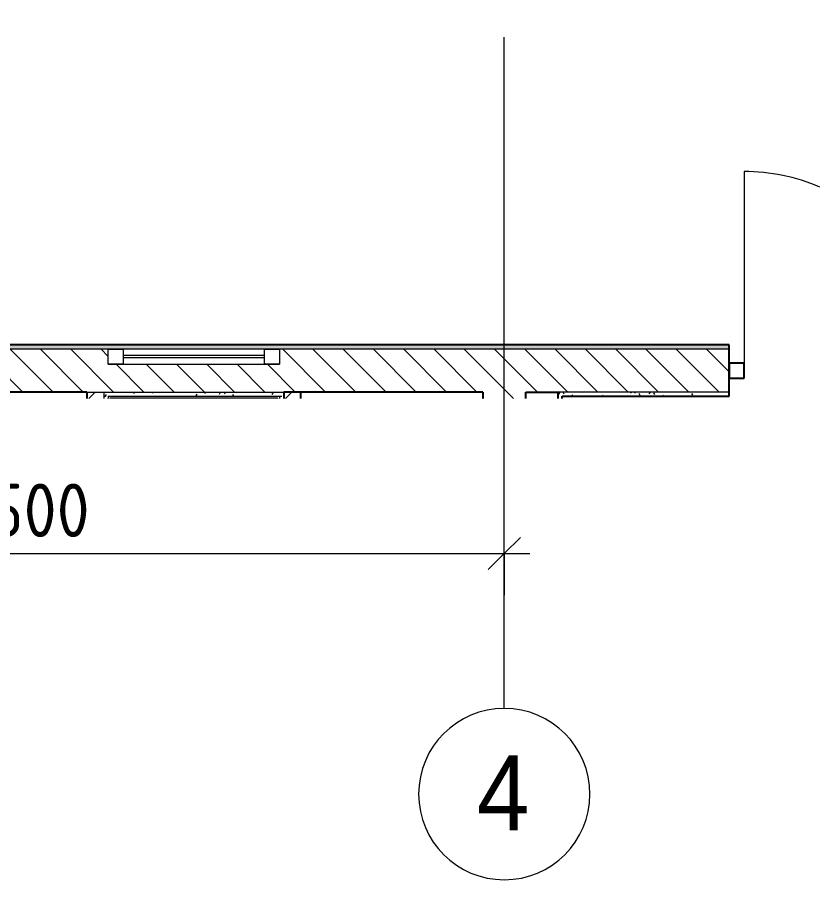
# Model space of a CAD drawing. Header units: millimetres. Extents: x -2711 to 60377, y -1987 to 15400.
# Drawn here: x 10235 to 13984, y 5422 to 9450 of the extents above; entities that cross this region are included whole.
import ezdxf

# ---------------------------------------------------------------- set-up
doc = ezdxf.new("R2010")
doc.units = ezdxf.units.MM
doc.linetypes.add('Осевая', pattern=[3175, 635, -476.25, 1587.5, -476.25])
for name, color, linetype, lineweight in [('A-ANNO-DIMS', 7, 'Continuous', 9), ('A-ANNO-DIMS-100', 7, 'Continuous', 9), ('A-DOOR', 7, 'Continuous', 9), ('A-GLAZ', 7, 'Continuous', 9), ('A-GLAZ-1', 7, 'Continuous', 13), ('A-GLAZ-CWMG', 7, 'Continuous', 9), ('A-GLAZ-CWMG-1', 7, 'Continuous', 25), ('A-WALL', 7, 'Continuous', 9), ('I-WALL', 7, 'Continuous', 9), ('P-SANR-FIXT', 7, 'Continuous', 9), ('Оси', 7, 'Continuous', 9), ('Оси-1', 7, 'Continuous', 20), ('Оси-2', 7, 'Осевая', 9)]:
    doc.layers.add(name, color=color, linetype=linetype, lineweight=lineweight)
for name, color, linetype, lineweight, true_color in [('A-WALL-1', 7, 'Continuous', 25, 0x3c3c3c), ('A-WALL-FNSH-2', 7, 'Continuous', 13, 0x3c3c3c), ('I-FURN-1', 7, 'Continuous', 9, 0xf0f0f0)]:
    doc.layers.add(name, color=color, linetype=linetype, lineweight=lineweight, true_color=true_color)
doc.styles.add('Arial', font='arial.ttf', dxfattribs={"width": 0.9, "height": 350})
doc.styles.add('ISOCPEUR', font='isocpeur.ttf', dxfattribs={"width": 0.9, "height": 250})
doc.dimstyles.new('ISO-2_5_0_9К_БОЛЬШОЙ', dxfattribs={"dimscale": 304.8, "dimtxt": 248.995294, "dimasz": 0.492126, "dimexe": 0.393701, "dimexo": 0.984252, "dimgap": 0, "dimtad": 1, "dimdec": 0, "dimrnd": 10, "dimzin": 0, "dimdsep": 46, "dimtxsty": 'ISOCPEUR', "dimblk1": 'OBLIQUE', "dimblk2": 'OBLIQUE', "dimsah": 1, "dimcen": 0.09, "dimdle": 0.393701, "dimazin": 0, "dimtfac": 1, "dimtdec": 4, "dimtix": 1, "dimtmove": 0, "dimatfit": 3, "dimfxl": 1, "dimtvp": 1, "dimtolj": 1, "dimtzin": 0, "dimarcsym": 2})
pattern_1 = [(135, (0, 0), (-70.7107, -70.7107), [])]
pattern_2 = [(45, (0, 0), (-35.35534, 35.35534), [])]
pattern_3 = [(0, (0, 0), (121.92, 30.48), [10.058, -81.382, 10.058, -81.382, -487.68]), (0, (0, 0), (121.92, 30.48), [-182.88, 10.058, -172.822, 10.058, -81.382, -213.36]), (0, (0, 0), (121.92, 30.48), [-457.2, 10.058, -50.902, 10.058, -142.342]), (120, (45.72, 15.24), (-87.356454, 90.34582), [10.058, -81.382, 10.058, -81.382, -487.68]), (120, (45.72, 15.24), (-87.356454, 90.34582), [-182.88, 10.058, -172.822, 10.058, -81.382, -213.36]), (120, (45.72, 15.24), (-87.356454, 90.34582), [-457.2, 10.058, -50.902, 10.058, -142.342]), (240, (60.96, 76.2), (-34.563546, -120.82582), [10.058, -81.382, 10.058, -81.382, -487.68]), (240, (60.96, 76.2), (-34.563546, -120.82582), [-182.88, 10.058, -172.822, 10.058, -81.382, -213.36]), (240, (60.96, 76.2), (-34.563546, -120.82582), [-457.2, 10.058, -50.902, 10.058, -142.342])]

# ---------------------------------------------------------------- blocks, each defined once
blk = doc.blocks.new('120_Окно_СКБ_1Ст - 120_Окно_СКБ_1Ст 400х800 EI30-24230873-План разверток пом_ 2_58_ Этаж 2')
at = {"layer": 'A-GLAZ'}
for p, q in [((400, 100), (-400, 100)), ((330, 70), (-330, 70)), ((330, 60), (-330, 60)), ((-400, 30), (400, 30))]:
    blk.add_line(p, q, dxfattribs=at)
at = {"layer": 'A-GLAZ-1'}
for p, q in [((-400, 30), (-400, 100)), ((-400, 100), (-330, 100)), ((-330, 100), (-330, 30)), ((330, 30), (330, 100)), ((330, 100), (400, 100)), ((400, 100), (400, 30)), ((-330, 30), (-400, 30)), ((400, 30), (330, 30))]:
    blk.add_line(p, q, dxfattribs=at)
blk = doc.blocks.new('сифон - Для раковины-30649612-План разверток пом_ 2_58_ Этаж 2')
at = {"layer": 'P-SANR-FIXT'}
blk.add_line((231.1, -40), (231.1, 40), dxfattribs=at)
blk = doc.blocks.new('Дверь_Витражная_остекление_ - ДВН_ДАО_Главный вход_1200 в свету Д-22 _п_-31928779-План разверток пом_ 2_58_ Этаж 2')
at = {"layer": 'A-DOOR'}
blk.add_line((-650, 930), (-650, 35), dxfattribs=at)
blk.add_arc((-650, 30), 900, 66.8574, 90, dxfattribs=at)
blk = doc.blocks.new('Прямоугольный импост - 50 x 70 мм-31701779-План разверток пом_ 2_58_ Этаж 2')
at = {"layer": 'A-GLAZ-CWMG-1'}
for p, q in [((0, 35), (-70, 35)), ((-70, 35), (-70, -35)), ((0, -35), (0, 35)), ((-70, -35), (0, -35))]:
    blk.add_line(p, q, dxfattribs=at)
blk = doc.blocks.new('Ось сетки - D8-29747960-План разверток пом_ 2_58_ Этаж 2')
at = {"layer": 'Оси-1'}
for start, end in [(360, 180), (180, 360)]:
    blk.add_arc((0, 0), 4, start, end, dxfattribs=at)
blk = doc.blocks.new('DIMBLOCK7-План разверток пом_ 2_58_ Этаж 2')
at = {"layer": 'A-ANNO-DIMS-100'}
for p, q in [((8010, 6751.9), (8010, 7065.8)), ((12510, 6751.9), (12510, 7065.8)), ((8010, 6945.8), (12630, 6945.8)), ((8010, 6945.8), (8010, 6751.9)), ((12510, 6945.8), (12510, 6751.9))]:
    blk.add_line(p, q, dxfattribs=at)
at = {"layer": 'A-ANNO-DIMS-100', "lineweight": 20}
for p, q in [((8010, 6945.8), (8085, 7020.8)), ((12510, 6945.8), (12585, 7020.8)), ((8010, 6945.8), (7935, 6870.8)), ((12510, 6945.8), (12435, 6870.8))]:
    blk.add_line(p, q, dxfattribs=at)
at = {"layer": 'A-ANNO-DIMS-100', "color": 0, "insert": (9932, 7272.5), "char_height": 250, "width": 787.208, "attachment_point": 1, "line_spacing_factor": 1.149209, "style": 'ISOCPEUR'}
blk.add_mtext('4500', dxfattribs=at)
blk = doc.blocks.new('_Oblique')
at = {"color": 0, "linetype": 'ByBlock', "lineweight": -2}
blk.add_line((-0.5, -0.5), (0.5, 0.5), dxfattribs=at)

msp = doc.modelspace()

# ---------------------------------------------------------------- hatches: boundary and pattern name
at = {"layer": 'I-WALL'}
h = msp.add_hatch(dxfattribs=at)
h.set_pattern_fill('FP_15', color=256, style=0, pattern_type=2)
h.set_pattern_definition(pattern_3)
h.paths.add_polyline_path([(13559.9, 7900), (13559.9, 7920), (6530, 7920), (6530, 7900), (12214.5, 7900)])
h.paths.add_polyline_path([(3730, 7900), (4030, 7900), (4030, 7920), (3285, 7920), (3285, 7908), (3340, 7908), (3340, 7900), (3510, 7900)])
h.paths.add_polyline_path([(1830, 7900), (1830, 7908), (1885, 7908), (1885, 7920), (1270, 7920), (1270, 7900), (1589.5, 7900)])
h = msp.add_hatch(dxfattribs=at)
h.set_pattern_fill('FP_1', color=256, style=0, pattern_type=2)
h.set_pattern_definition(pattern_1)
h.paths.add_polyline_path([(13559.9, 7700), (13559.9, 7900), (11460, 7900), (11460, 7830), (10660, 7830), (10660, 7900), (6530, 7900), (6530, 7700), (12780, 7700)])
h.paths.add_polyline_path([(4030, 7700), (4030, 7900), (3730, 7900), (3730, 7700)])
h = msp.add_hatch(dxfattribs=at)
h.set_pattern_fill('FP_8', color=256, style=0, pattern_type=2)
h.set_pattern_definition(pattern_2)
h.paths.add_polyline_path([(10638.5, 7670.2), (10640, 7670.2), (10640, 7700), (10560, 7700), (10560, 7670.2)])
h = msp.add_hatch(dxfattribs=at)
h.set_pattern_fill('FP_15', color=256, style=0, pattern_type=2)
h.set_pattern_definition(pattern_3)
h.paths.add_polyline_path([(11451.9, 7680), (11460, 7680), (11460, 7700), (10640, 7700), (10640, 7680), (11329.1, 7680)])
h = msp.add_hatch(dxfattribs=at)
h.set_pattern_fill('FP_15', color=256, style=0, pattern_type=2)
h.set_pattern_definition(pattern_3)
h.paths.add_polyline_path([(11460.3, 7670.2), (11480, 7670.2), (11480, 7700), (11460, 7700), (11460, 7670.2)])
h = msp.add_hatch(dxfattribs=at)
h.set_pattern_fill('FP_8', color=256, style=0, pattern_type=2)
h.set_pattern_definition(pattern_2)
h.paths.add_polyline_path([(11560, 7670.2), (11560, 7700), (11480, 7700), (11480, 7670.2)])
h = msp.add_hatch(dxfattribs=at)
h.set_pattern_fill('FP_1', color=256, style=0, pattern_type=2)
h.set_pattern_definition(pattern_1)
h.paths.add_polyline_path([(12610, 7670.2), (12610, 7700), (12410, 7700), (12410, 7670.2)])
h = msp.add_hatch(dxfattribs=at)
h.set_pattern_fill('FP_15', color=256, style=0, pattern_type=2)
h.set_pattern_definition(pattern_3)
h.paths.add_polyline_path([(12779.5, 7670.2), (12780, 7670.2), (12780, 7700), (12760, 7700), (12760, 7670.2)])
h = msp.add_hatch(dxfattribs=at)
h.set_pattern_fill('FP_15', color=256, style=0, pattern_type=2)
h.set_pattern_definition(pattern_3)
h.paths.add_polyline_path([(13559.9, 7680), (13559.9, 7700), (12780, 7700), (12780, 7680)])
h = msp.add_hatch(dxfattribs=at)
h.set_pattern_fill('FP_15', color=256, style=0, pattern_type=2)
h.set_pattern_definition(pattern_3)
h.paths.add_polyline_path([(10640, 7670.2), (10660, 7670.2), (10660, 7680), (10640, 7680), (10640, 7672)])

# ---------------------------------------------------------------- linework, layer by layer
at = {"layer": 'A-WALL'}
for p, q in [((10660, 7900), (6530, 7900)), ((13559.9, 7900), (11460, 7900)), ((10560, 7700), (11480, 7700)), ((10640, 7700), (10640, 7670.2)), ((13559.9, 7700), (12760, 7700)), ((12781, 7679), (12780, 7679))]:
    msp.add_line(p, q, dxfattribs=at)
at = {"layer": 'A-WALL-1'}
for p, q in [((13559.9, 7920), (6530, 7920)), ((13559.9, 7680), (13559.9, 7920)), ((10560, 7700), (9780, 7700)), ((10560, 7700), (10560, 7670.2)), ((12410, 7700), (11480, 7700)), ((11480, 7700), (11480, 7670.2)), ((11560, 7670.2), (11560, 7700)), ((12410, 7700), (12410, 7670.2)), ((12610, 7700), (12760, 7700)), ((12610, 7670.2), (12610, 7700)), ((12760, 7700), (12760, 7670.2)), ((12780, 7670.2), (12780, 7680)), ((12780, 7680), (13559.9, 7680))]:
    msp.add_line(p, q, dxfattribs=at)
at = {"layer": 'A-WALL-FNSH-2'}
for p, q in [((13559.9, 7921), (6530, 7921)), ((13559.9, 7920), (13559.9, 7921)), ((12781, 7679), (13559.9, 7679)), ((12781, 7670.2), (12781, 7679)), ((13559.9, 7679), (13559.9, 7680))]:
    msp.add_line(p, q, dxfattribs=at)
at = {"layer": 'I-FURN-1'}
for p, q in [((10760, 7672), (10760, 7670.2)), ((10760, 7670.2), (10760, 7672)), ((11360, 7670.2), (11360, 7672)), ((11360, 7672), (11360, 7670.2))]:
    msp.add_line(p, q, dxfattribs=at)
at = {"layer": 'I-WALL'}
for p, q in [((10660, 7680), (11460, 7680)), ((10660, 7680), (10660, 7672)), ((10660, 7670.2), (10660, 7672)), ((10668, 7672), (10668, 7670.2)), ((11452, 7672), (10668, 7672)), ((11452, 7670.2), (11452, 7672)), ((11460, 7680), (11460, 7670.2))]:
    msp.add_line(p, q, dxfattribs=at)
at = {"layer": 'Оси'}
msp.add_line((12510, 6222), (12510, 8722), dxfattribs=at)
at = {"layer": 'Оси-2'}
msp.add_line((12510, 8722), (12510, 12683), dxfattribs=at)

# ---------------------------------------------------------------- block references
at = {"layer": 'A-DOOR'}
msp.add_blockref('Дверь_Витражная_остекление_ - ДВН_ДАО_Главный вход_1200 в свету Д-22 _п_-31928779-План разверток пом_ 2_58_ Этаж 2', (14279.9, 7800), dxfattribs=at)
at = {"layer": 'A-GLAZ'}
msp.add_blockref('120_Окно_СКБ_1Ст - 120_Окно_СКБ_1Ст 400х800 EI30-24230873-План разверток пом_ 2_58_ Этаж 2', (11060, 7800), dxfattribs=at)
at = {"layer": 'A-GLAZ-CWMG', "rotation": 180}
msp.add_blockref('Прямоугольный импост - 50 x 70 мм-31701779-План разверток пом_ 2_58_ Этаж 2', (13559.9, 7800), dxfattribs=at)
at = {"layer": 'P-SANR-FIXT', "rotation": 89.99999999999972}
msp.add_blockref('сифон - Для раковины-30649612-План разверток пом_ 2_58_ Этаж 2', (11060, 7440.1), dxfattribs=at)
at = {"layer": 'Оси-1', "xscale": 99.99999999999993, "yscale": 99.99999999999993, "zscale": 99.99999999999993}
msp.add_blockref('Ось сетки - D8-29747960-План разверток пом_ 2_58_ Этаж 2', (12510, 5822), dxfattribs=at)

# ---------------------------------------------------------------- texts
at = {"layer": 'Оси', "insert": (12382.5, 6002.7), "char_height": 350, "width": 303.038, "attachment_point": 1, "style": 'Arial'}
msp.add_mtext('\\fArial|b0|i0|c204|p34|;\\W.9;4', dxfattribs=at)

# ---------------------------------------------------------------- dimensions: what is measured, and where the dimension line sits
at = {"layer": 'A-ANNO-DIMS'}
dim = msp.add_linear_dim(base=(12510, 6945.8), p1=(8010, 7051.9), p2=(12510, 7051.9), dimstyle='ISO-2_5_0_9К_БОЛЬШОЙ', override={"dimpost": '<>', "dimfxl": 4500}, dxfattribs=at)
dim.commit()
dim.dimension.update_dxf_attribs({"geometry": 'DIMBLOCK7-План разверток пом_ 2_58_ Этаж 2', "text_midpoint": (10260, 7070.8)})

doc.saveas('drawing.dxf')
